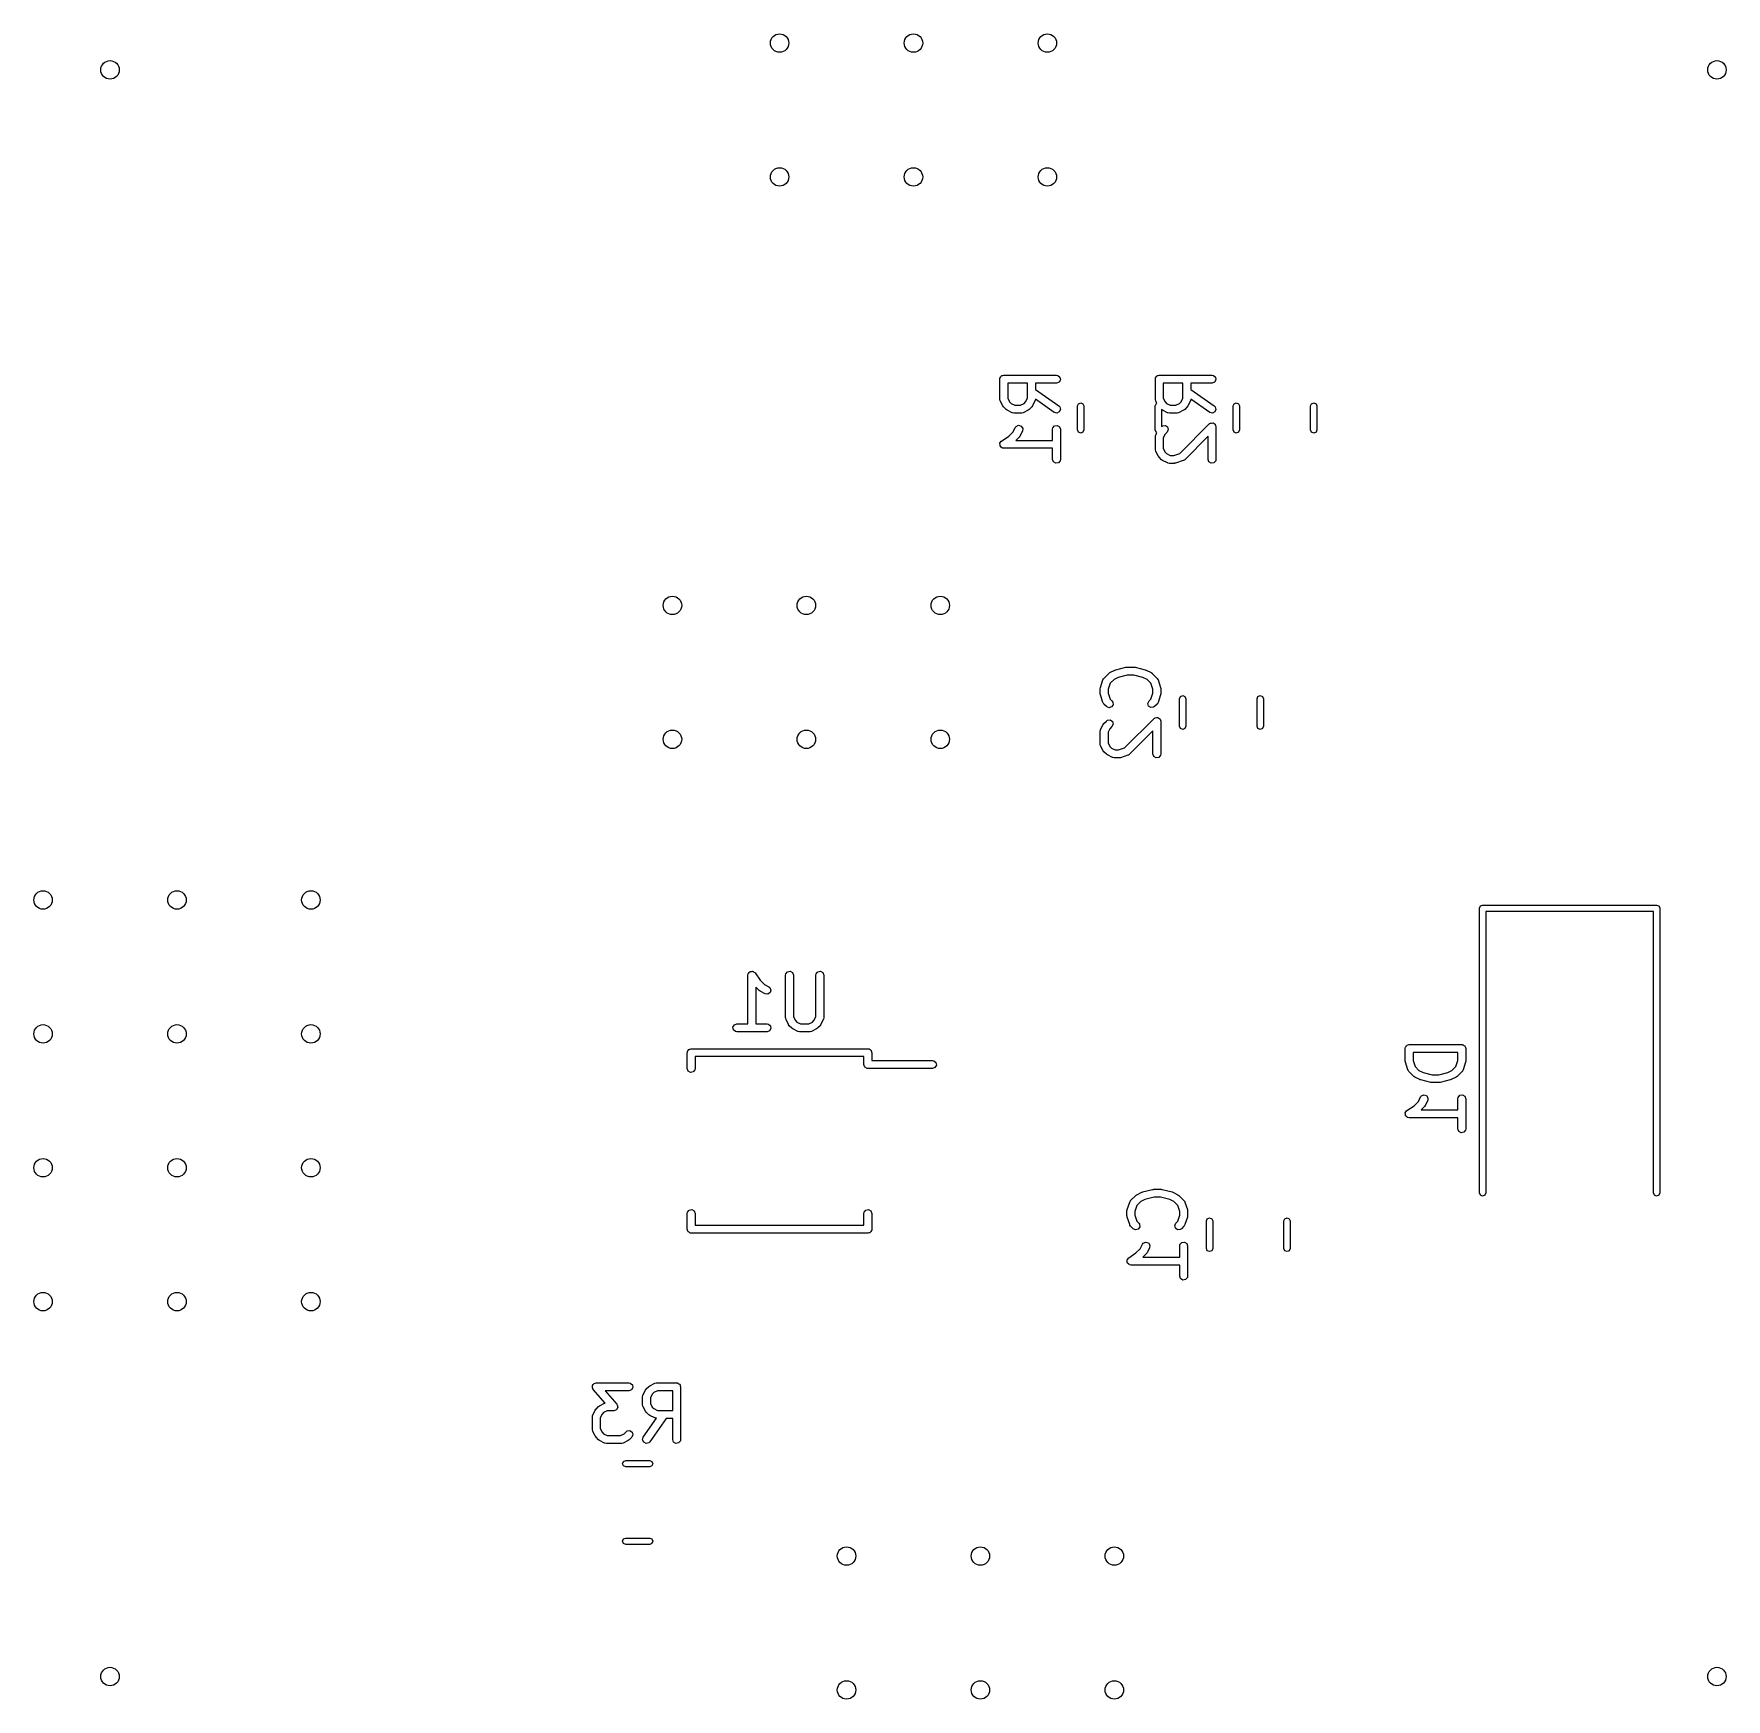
# Model space of a CAD drawing. Extents: x 0.34 to 1.61, y 0.38 to 1.63.
import ezdxf

# ---------------------------------------------------------------- set-up
doc = ezdxf.new("R2010")
doc.units = 0
doc.header["$MEASUREMENT"] = 0
doc.layers.add('BLACK', color=7, linetype='CONTINUOUS')

msp = doc.modelspace()

# ---------------------------------------------------------------- linework, layer by layer
at = {"layer": 'BLACK', "linetype": 'CONTINUOUS'}
for p, q in [((1.06448, 1.36906), (1.06455, 1.36944)), ((1.06448, 1.35406), (1.06448, 1.36906)), ((1.06453, 1.36957), (1.06459, 1.36969)), ((1.06455, 1.36944), (1.06453, 1.36957)), ((1.06459, 1.36969), (1.06466, 1.37007)), ((1.06466, 1.37007), (1.06515, 1.37066)), ((1.06515, 1.37066), (1.06554, 1.37132)), ((1.06554, 1.37132), (1.06579, 1.37141)), ((1.06579, 1.37141), (1.06596, 1.37162)), ((1.06596, 1.37162), (1.06671, 1.37175)), ((1.06671, 1.37175), (1.06743, 1.37201)), ((1.06743, 1.37201), (1.1068, 1.37201)), ((1.0851, 1.36611), (1.07039, 1.36611)), ((1.07039, 1.36611), (1.07039, 1.35476)), ((1.0851, 1.35476), (1.0851, 1.36611)), ((1.1068, 1.36611), (1.09101, 1.36611)), ((1.09101, 1.36611), (1.09101, 1.36122)), ((1.1068, 1.37201), (1.10781, 1.37183)), ((1.1087, 1.3668), (1.1068, 1.36611)), ((1.10781, 1.37183), (1.10936, 1.37054)), ((1.10971, 1.36855), (1.1087, 1.3668)), ((1.10936, 1.37054), (1.10971, 1.36855)), ((1.18062, 1.36906), (1.18069, 1.36944)), ((1.18062, 1.35406), (1.18062, 1.36906)), ((1.18067, 1.36957), (1.18073, 1.36969)), ((1.18069, 1.36944), (1.18067, 1.36957)), ((1.18073, 1.36969), (1.1808, 1.37007)), ((1.1808, 1.37007), (1.18129, 1.37066)), ((1.18129, 1.37066), (1.18168, 1.37132)), ((1.18168, 1.37132), (1.18193, 1.37141)), ((1.18193, 1.37141), (1.1821, 1.37162)), ((1.1821, 1.37162), (1.18285, 1.37175)), ((1.18285, 1.37175), (1.18358, 1.37201)), ((1.18358, 1.37201), (1.22295, 1.37201)), ((1.20125, 1.36611), (1.18653, 1.36611)), ((1.18653, 1.36611), (1.18653, 1.35476)), ((1.20125, 1.35476), (1.20125, 1.36611)), ((1.22295, 1.36611), (1.20715, 1.36611)), ((1.20715, 1.36611), (1.20715, 1.36122)), ((1.22295, 1.37201), (1.22396, 1.37183)), ((1.22484, 1.3668), (1.22295, 1.36611)), ((1.22396, 1.37183), (1.2255, 1.37054)), ((1.22585, 1.36855), (1.22484, 1.3668)), ((1.2255, 1.37054), (1.22585, 1.36855)), ((1.06454, 1.35389), (1.06448, 1.35406)), ((1.0645, 1.35372), (1.06454, 1.35389)), ((1.06479, 1.35274), (1.0645, 1.35372)), ((1.06667, 1.34899), (1.06479, 1.35274)), ((1.07039, 1.35476), (1.07174, 1.35206)), ((1.08375, 1.35206), (1.0851, 1.35476)), ((1.0907, 1.35274), (1.08882, 1.34899)), ((1.09072, 1.35292), (1.0907, 1.35274)), ((1.09083, 1.35305), (1.09072, 1.35292)), ((1.091, 1.35402), (1.09083, 1.35305)), ((1.10511, 1.34414), (1.091, 1.35402)), ((1.09101, 1.36122), (1.1085, 1.34898)), ((1.18068, 1.35389), (1.18062, 1.35406)), ((1.18064, 1.35372), (1.18068, 1.35389)), ((1.18093, 1.35274), (1.18064, 1.35372)), ((1.18185, 1.35091), (1.18093, 1.35274)), ((1.18653, 1.35476), (1.18788, 1.35206)), ((1.1999, 1.35206), (1.20125, 1.35476)), ((1.20684, 1.35274), (1.20496, 1.34899)), ((1.20686, 1.35292), (1.20684, 1.35274)), ((1.20697, 1.35305), (1.20686, 1.35292)), ((1.20714, 1.35402), (1.20697, 1.35305)), ((1.22125, 1.34414), (1.20714, 1.35402)), ((1.20715, 1.36122), (1.22464, 1.34898)), ((1.06671, 1.34895), (1.06667, 1.34899)), ((1.06722, 1.34822), (1.06671, 1.34895)), ((1.0691, 1.34635), (1.06722, 1.34822)), ((1.06915, 1.34632), (1.0691, 1.34635)), ((1.06986, 1.3458), (1.06915, 1.34632)), ((1.07361, 1.34392), (1.06986, 1.3458)), ((1.07174, 1.35206), (1.07293, 1.35086)), ((1.07293, 1.35086), (1.07563, 1.34951)), ((1.07379, 1.3439), (1.07361, 1.34392)), ((1.07392, 1.34379), (1.07379, 1.3439)), ((1.07493, 1.34361), (1.07392, 1.34379)), ((1.08056, 1.34361), (1.07493, 1.34361)), ((1.07563, 1.34951), (1.07986, 1.34951)), ((1.07986, 1.34951), (1.08256, 1.35086)), ((1.08072, 1.34367), (1.08056, 1.34361)), ((1.08089, 1.34363), (1.08072, 1.34367)), ((1.08188, 1.34392), (1.08089, 1.34363)), ((1.08563, 1.3458), (1.08188, 1.34392)), ((1.08256, 1.35086), (1.08375, 1.35206)), ((1.08567, 1.34584), (1.08563, 1.3458)), ((1.08639, 1.34635), (1.08567, 1.34584)), ((1.08827, 1.34822), (1.08639, 1.34635)), ((1.0883, 1.34828), (1.08827, 1.34822)), ((1.08882, 1.34899), (1.0883, 1.34828)), ((1.10706, 1.34362), (1.10511, 1.34414)), ((1.10889, 1.34447), (1.10706, 1.34362)), ((1.1085, 1.34898), (1.10922, 1.34826)), ((1.10975, 1.3463), (1.10889, 1.34447)), ((1.10922, 1.34826), (1.10975, 1.3463)), ((1.12256, 1.34894), (1.12325, 1.35061)), ((1.12256, 1.33106), (1.12256, 1.34894)), ((1.12325, 1.35061), (1.12492, 1.3513)), ((1.12492, 1.3513), (1.12659, 1.35061)), ((1.12659, 1.35061), (1.12728, 1.34894)), ((1.12728, 1.34894), (1.12728, 1.33106)), ((1.18043, 1.34894), (1.18112, 1.35061)), ((1.18043, 1.33106), (1.18043, 1.34894)), ((1.18112, 1.35061), (1.18185, 1.35091)), ((1.18524, 1.34635), (1.18516, 1.34643)), ((1.18516, 1.34643), (1.18516, 1.33357)), ((1.1853, 1.34632), (1.18524, 1.34635)), ((1.186, 1.3458), (1.1853, 1.34632)), ((1.18975, 1.34392), (1.186, 1.3458)), ((1.18788, 1.35206), (1.18907, 1.35086)), ((1.18907, 1.35086), (1.19177, 1.34951)), ((1.18993, 1.3439), (1.18975, 1.34392)), ((1.19006, 1.34379), (1.18993, 1.3439)), ((1.19107, 1.34361), (1.19006, 1.34379)), ((1.1967, 1.34361), (1.19107, 1.34361)), ((1.19177, 1.34951), (1.196, 1.34951)), ((1.196, 1.34951), (1.1987, 1.35086)), ((1.19686, 1.34367), (1.1967, 1.34361)), ((1.19704, 1.34363), (1.19686, 1.34367)), ((1.19802, 1.34392), (1.19704, 1.34363)), ((1.20177, 1.3458), (1.19802, 1.34392)), ((1.1987, 1.35086), (1.1999, 1.35206)), ((1.20181, 1.34584), (1.20177, 1.3458)), ((1.20254, 1.34635), (1.20181, 1.34584)), ((1.20441, 1.34822), (1.20254, 1.34635)), ((1.20444, 1.34828), (1.20441, 1.34822)), ((1.20496, 1.34899), (1.20444, 1.34828)), ((1.2232, 1.34362), (1.22125, 1.34414)), ((1.22503, 1.34447), (1.2232, 1.34362)), ((1.22464, 1.34898), (1.22536, 1.34826)), ((1.22589, 1.3463), (1.22503, 1.34447)), ((1.22536, 1.34826), (1.22589, 1.3463)), ((1.2387, 1.34894), (1.23939, 1.35061)), ((1.2387, 1.33106), (1.2387, 1.34894)), ((1.23939, 1.35061), (1.24106, 1.3513)), ((1.24106, 1.3513), (1.24273, 1.35061)), ((1.24273, 1.35061), (1.24343, 1.34894)), ((1.24343, 1.34894), (1.24343, 1.33106)), ((1.29657, 1.34894), (1.29727, 1.35061)), ((1.29657, 1.33106), (1.29657, 1.34894)), ((1.29727, 1.35061), (1.29894, 1.3513)), ((1.29894, 1.3513), (1.30061, 1.35061)), ((1.30061, 1.35061), (1.3013, 1.34894)), ((1.3013, 1.34894), (1.3013, 1.33106)), ((1.07118, 1.32636), (1.07438, 1.32956)), ((1.07438, 1.32956), (1.07604, 1.33288)), ((1.07604, 1.33288), (1.07665, 1.33371)), ((1.07665, 1.33371), (1.07851, 1.33451)), ((1.07851, 1.33451), (1.08044, 1.33394)), ((1.08132, 1.33024), (1.07945, 1.32649)), ((1.08044, 1.33394), (1.08155, 1.33225)), ((1.08155, 1.33225), (1.08132, 1.33024)), ((1.10385, 1.33156), (1.10403, 1.33257)), ((1.10385, 1.32327), (1.10385, 1.33156)), ((1.10403, 1.33257), (1.10533, 1.33412)), ((1.10533, 1.33412), (1.10732, 1.33447)), ((1.10732, 1.33447), (1.10907, 1.33346)), ((1.10907, 1.33346), (1.10976, 1.33156)), ((1.10976, 1.33156), (1.10976, 1.30907)), ((1.12325, 1.32939), (1.12256, 1.33106)), ((1.12492, 1.3287), (1.12325, 1.32939)), ((1.12659, 1.32939), (1.12492, 1.3287)), ((1.12728, 1.33106), (1.12659, 1.32939)), ((1.18112, 1.32939), (1.18043, 1.33106)), ((1.1808, 1.32695), (1.18091, 1.32708)), ((1.18091, 1.32708), (1.18093, 1.32726)), ((1.18093, 1.32726), (1.18185, 1.32909)), ((1.18185, 1.32909), (1.18112, 1.32939)), ((1.18516, 1.33357), (1.18524, 1.33365)), ((1.18524, 1.33365), (1.18608, 1.33424)), ((1.18608, 1.33424), (1.18809, 1.33442)), ((1.18788, 1.32794), (1.18653, 1.32524)), ((1.18941, 1.32948), (1.18788, 1.32794)), ((1.18809, 1.33442), (1.18974, 1.33326)), ((1.19027, 1.33131), (1.18941, 1.32948)), ((1.18974, 1.33326), (1.19027, 1.33131)), ((1.19885, 1.31352), (1.22086, 1.33553)), ((1.22086, 1.33553), (1.22139, 1.3359)), ((1.22139, 1.3359), (1.22147, 1.336)), ((1.22147, 1.336), (1.22155, 1.33601)), ((1.22155, 1.33601), (1.2217, 1.33611)), ((1.2217, 1.33611), (1.22258, 1.33619)), ((1.22258, 1.33619), (1.22346, 1.33635)), ((1.22346, 1.33635), (1.22358, 1.33628)), ((1.22358, 1.33628), (1.22371, 1.33629)), ((1.22371, 1.33629), (1.22444, 1.33578)), ((1.22444, 1.33578), (1.22521, 1.33534)), ((1.22521, 1.33534), (1.22525, 1.33521)), ((1.22525, 1.33521), (1.22536, 1.33513)), ((1.22536, 1.33513), (1.22559, 1.33427)), ((1.22559, 1.33427), (1.2259, 1.33344)), ((1.2259, 1.33344), (1.2259, 1.30907)), ((1.23939, 1.32939), (1.2387, 1.33106)), ((1.24106, 1.3287), (1.23939, 1.32939)), ((1.24273, 1.32939), (1.24106, 1.3287)), ((1.24343, 1.33106), (1.24273, 1.32939)), ((1.29727, 1.32939), (1.29657, 1.33106)), ((1.29894, 1.3287), (1.29727, 1.32939)), ((1.30061, 1.32939), (1.29894, 1.3287)), ((1.3013, 1.33106), (1.30061, 1.32939)), ((1.06453, 1.32083), (1.06461, 1.32097)), ((1.06467, 1.31998), (1.06453, 1.32083)), ((1.0646, 1.32114), (1.06511, 1.32183)), ((1.06461, 1.32097), (1.0646, 1.32114)), ((1.06473, 1.31913), (1.06467, 1.31998)), ((1.06485, 1.31901), (1.06473, 1.31913)), ((1.06488, 1.31884), (1.06485, 1.31901)), ((1.06553, 1.31829), (1.06488, 1.31884)), ((1.06511, 1.32183), (1.06554, 1.32258)), ((1.06613, 1.31767), (1.06553, 1.31829)), ((1.06554, 1.32258), (1.0657, 1.32263)), ((1.0657, 1.32263), (1.0658, 1.32277)), ((1.0658, 1.32277), (1.07118, 1.32636)), ((1.06629, 1.31765), (1.06613, 1.31767)), ((1.06642, 1.31754), (1.06629, 1.31765)), ((1.06743, 1.31736), (1.06642, 1.31754)), ((1.10385, 1.31736), (1.06743, 1.31736)), ((1.0789, 1.32573), (1.07644, 1.32327)), ((1.07644, 1.32327), (1.10385, 1.32327)), ((1.07892, 1.32578), (1.0789, 1.32573)), ((1.07945, 1.32649), (1.07892, 1.32578)), ((1.10385, 1.30907), (1.10385, 1.31736)), ((1.18062, 1.32594), (1.1808, 1.32695)), ((1.18062, 1.31657), (1.18062, 1.32594)), ((1.18068, 1.3164), (1.18062, 1.31657)), ((1.18064, 1.31623), (1.18068, 1.3164)), ((1.18093, 1.31524), (1.18064, 1.31623)), ((1.18281, 1.3115), (1.18093, 1.31524)), ((1.18653, 1.32524), (1.18653, 1.31726)), ((1.18653, 1.31726), (1.18788, 1.31456)), ((1.18788, 1.31456), (1.18907, 1.31337)), ((1.21999, 1.32631), (1.20254, 1.30885)), ((1.21999, 1.30907), (1.21999, 1.32631)), ((1.10454, 1.30717), (1.10385, 1.30907)), ((1.10629, 1.30616), (1.10454, 1.30717)), ((1.10828, 1.30651), (1.10629, 1.30616)), ((1.10958, 1.30806), (1.10828, 1.30651)), ((1.10976, 1.30907), (1.10958, 1.30806)), ((1.18286, 1.31145), (1.18281, 1.3115)), ((1.18336, 1.31073), (1.18286, 1.31145)), ((1.18524, 1.30885), (1.18336, 1.31073)), ((1.1853, 1.30883), (1.18524, 1.30885)), ((1.186, 1.3083), (1.1853, 1.30883)), ((1.18975, 1.30643), (1.186, 1.3083)), ((1.18907, 1.31337), (1.19177, 1.31202)), ((1.18993, 1.30641), (1.18975, 1.30643)), ((1.19006, 1.30629), (1.18993, 1.30641)), ((1.19107, 1.30611), (1.19006, 1.30629)), ((1.19482, 1.30611), (1.19107, 1.30611)), ((1.19177, 1.31202), (1.19434, 1.31202)), ((1.19434, 1.31202), (1.19885, 1.31352)), ((1.19488, 1.30614), (1.19482, 1.30611)), ((1.19576, 1.30627), (1.19488, 1.30614)), ((1.20138, 1.30814), (1.19576, 1.30627)), ((1.20152, 1.30825), (1.20138, 1.30814)), ((1.2017, 1.30827), (1.20152, 1.30825)), ((1.20254, 1.30885), (1.2017, 1.30827)), ((1.22068, 1.30717), (1.21999, 1.30907)), ((1.22243, 1.30616), (1.22068, 1.30717)), ((1.22442, 1.30651), (1.22243, 1.30616)), ((1.22572, 1.30806), (1.22442, 1.30651)), ((1.2259, 1.30907), (1.22572, 1.30806)), ((1.1467, 1.14983), (1.15045, 1.1517)), ((1.15045, 1.1517), (1.15094, 1.15185)), ((1.15094, 1.15185), (1.15105, 1.15192)), ((1.15105, 1.15192), (1.15855, 1.1538)), ((1.15855, 1.1538), (1.15914, 1.15384)), ((1.15914, 1.15384), (1.15927, 1.15389)), ((1.15927, 1.15389), (1.16489, 1.15389)), ((1.16489, 1.15389), (1.16547, 1.15378)), ((1.16547, 1.15378), (1.16561, 1.1538)), ((1.16561, 1.1538), (1.17311, 1.15192)), ((1.17311, 1.15192), (1.17357, 1.15172)), ((1.17357, 1.15172), (1.17371, 1.1517)), ((1.17371, 1.1517), (1.17746, 1.14983)), ((1.13944, 1.13781), (1.13959, 1.13868)), ((1.13944, 1.13406), (1.13944, 1.13781)), ((1.13959, 1.13874), (1.14147, 1.14437)), ((1.13959, 1.13868), (1.13959, 1.13874)), ((1.14147, 1.14437), (1.14196, 1.14527)), ((1.14196, 1.14527), (1.14211, 1.14536)), ((1.14211, 1.14536), (1.14218, 1.14552)), ((1.14218, 1.14552), (1.14593, 1.14927)), ((1.14685, 1.14184), (1.14535, 1.13733)), ((1.14593, 1.14927), (1.14665, 1.14978)), ((1.14665, 1.14978), (1.1467, 1.14983)), ((1.14977, 1.14476), (1.14685, 1.14184)), ((1.1528, 1.14627), (1.14977, 1.14476)), ((1.15963, 1.14798), (1.1528, 1.14627)), ((1.16453, 1.14798), (1.15963, 1.14798)), ((1.17136, 1.14627), (1.16453, 1.14798)), ((1.17439, 1.14476), (1.17136, 1.14627)), ((1.17731, 1.14184), (1.17439, 1.14476)), ((1.17881, 1.13733), (1.17731, 1.14184)), ((1.17746, 1.14983), (1.17817, 1.1493)), ((1.17817, 1.1493), (1.17823, 1.14927)), ((1.17823, 1.14927), (1.18198, 1.14552)), ((1.18198, 1.14552), (1.18257, 1.14468)), ((1.18257, 1.14468), (1.18258, 1.14451)), ((1.18258, 1.14451), (1.18269, 1.14437)), ((1.18269, 1.14437), (1.18457, 1.13874)), ((1.18457, 1.13874), (1.1847, 1.13787)), ((1.1847, 1.13787), (1.18472, 1.13781)), ((1.18472, 1.13781), (1.18472, 1.13406)), ((1.13946, 1.134), (1.13944, 1.13406)), ((1.13959, 1.13313), (1.13946, 1.134)), ((1.14147, 1.1275), (1.13959, 1.13313)), ((1.14158, 1.12736), (1.14147, 1.1275)), ((1.14159, 1.12719), (1.14158, 1.12736)), ((1.14218, 1.12635), (1.14159, 1.12719)), ((1.14406, 1.12447), (1.14218, 1.12635)), ((1.14535, 1.13733), (1.14535, 1.13454)), ((1.14535, 1.13454), (1.14685, 1.13003)), ((1.14685, 1.13003), (1.14823, 1.12865)), ((1.149, 1.1258), (1.14784, 1.12414)), ((1.14823, 1.12865), (1.14882, 1.12781)), ((1.14882, 1.12781), (1.149, 1.1258)), ((1.17507, 1.12682), (1.17593, 1.12865)), ((1.1756, 1.12487), (1.17507, 1.12682)), ((1.17725, 1.12371), (1.1756, 1.12487)), ((1.17593, 1.12865), (1.17731, 1.13003)), ((1.17731, 1.13003), (1.17881, 1.13454)), ((1.17881, 1.13454), (1.17881, 1.13733)), ((1.18198, 1.12635), (1.1801, 1.12447)), ((1.18205, 1.12651), (1.18198, 1.12635)), ((1.1822, 1.1266), (1.18205, 1.12651)), ((1.18269, 1.1275), (1.1822, 1.1266)), ((1.18457, 1.13313), (1.18269, 1.1275)), ((1.18472, 1.13406), (1.18456, 1.13319)), ((1.18456, 1.13319), (1.18457, 1.13313)), ((1.1987, 1.13029), (1.19939, 1.13196)), ((1.1987, 1.10971), (1.1987, 1.13029)), ((1.19939, 1.13196), (1.20106, 1.13265)), ((1.20106, 1.13265), (1.20273, 1.13196)), ((1.20273, 1.13196), (1.20343, 1.13029)), ((1.20343, 1.13029), (1.20343, 1.10971)), ((1.25657, 1.13029), (1.25727, 1.13196)), ((1.25657, 1.10971), (1.25657, 1.13029)), ((1.25727, 1.13196), (1.25894, 1.13265)), ((1.25894, 1.13265), (1.26061, 1.13196)), ((1.26061, 1.13196), (1.2613, 1.13029)), ((1.2613, 1.13029), (1.2613, 1.10971)), ((1.14218, 1.11178), (1.14406, 1.11365)), ((1.14589, 1.12362), (1.14406, 1.12447)), ((1.14406, 1.11365), (1.1449, 1.11424)), ((1.1449, 1.11424), (1.14691, 1.11442)), ((1.14784, 1.12414), (1.14589, 1.12362)), ((1.14691, 1.11442), (1.14856, 1.11326)), ((1.14856, 1.11326), (1.14909, 1.11131)), ((1.15767, 1.09352), (1.17968, 1.11553)), ((1.17926, 1.12389), (1.17725, 1.12371)), ((1.1801, 1.12447), (1.17926, 1.12389)), ((1.17968, 1.11553), (1.1802, 1.1159)), ((1.1802, 1.1159), (1.18029, 1.116)), ((1.18029, 1.116), (1.18037, 1.11601)), ((1.18037, 1.11601), (1.18052, 1.11611)), ((1.18052, 1.11611), (1.1814, 1.11619)), ((1.1814, 1.11619), (1.18228, 1.11635)), ((1.18228, 1.11635), (1.18239, 1.11628)), ((1.18239, 1.11628), (1.18253, 1.11629)), ((1.18253, 1.11629), (1.18326, 1.11578)), ((1.18326, 1.11578), (1.18403, 1.11534)), ((1.18403, 1.11534), (1.18407, 1.11521)), ((1.18407, 1.11521), (1.18418, 1.11513)), ((1.18418, 1.11513), (1.18441, 1.11427)), ((1.18441, 1.11427), (1.18472, 1.11344)), ((1.18472, 1.11344), (1.18472, 1.08907)), ((1.13944, 1.10594), (1.13962, 1.10695)), ((1.13944, 1.09657), (1.13944, 1.10594)), ((1.13962, 1.10695), (1.13973, 1.10708)), ((1.13973, 1.10708), (1.13975, 1.10726)), ((1.13975, 1.10726), (1.14163, 1.11101)), ((1.14163, 1.11101), (1.14215, 1.11172)), ((1.14215, 1.11172), (1.14218, 1.11178)), ((1.1467, 1.10794), (1.14535, 1.10524)), ((1.14535, 1.10524), (1.14535, 1.09726)), ((1.14823, 1.10948), (1.1467, 1.10794)), ((1.14909, 1.11131), (1.14823, 1.10948)), ((1.17881, 1.10631), (1.16136, 1.08885)), ((1.17881, 1.08907), (1.17881, 1.10631)), ((1.19939, 1.10804), (1.1987, 1.10971)), ((1.20106, 1.10735), (1.19939, 1.10804)), ((1.20273, 1.10804), (1.20106, 1.10735)), ((1.20343, 1.10971), (1.20273, 1.10804)), ((1.25727, 1.10804), (1.25657, 1.10971)), ((1.25894, 1.10735), (1.25727, 1.10804)), ((1.26061, 1.10804), (1.25894, 1.10735)), ((1.2613, 1.10971), (1.26061, 1.10804)), ((1.1395, 1.0964), (1.13944, 1.09657)), ((1.13946, 1.09623), (1.1395, 1.0964)), ((1.13975, 1.09524), (1.13946, 1.09623)), ((1.14163, 1.0915), (1.13975, 1.09524)), ((1.14167, 1.09145), (1.14163, 1.0915)), ((1.14218, 1.09073), (1.14167, 1.09145)), ((1.14406, 1.08885), (1.14218, 1.09073)), ((1.14411, 1.08883), (1.14406, 1.08885)), ((1.14482, 1.0883), (1.14411, 1.08883)), ((1.14857, 1.08643), (1.14482, 1.0883)), ((1.14535, 1.09726), (1.1467, 1.09457)), ((1.1467, 1.09457), (1.14789, 1.09337)), ((1.14789, 1.09337), (1.15059, 1.09202)), ((1.15059, 1.09202), (1.15316, 1.09202)), ((1.15316, 1.09202), (1.15767, 1.09352)), ((1.1602, 1.08814), (1.15458, 1.08627)), ((1.16034, 1.08825), (1.1602, 1.08814)), ((1.16052, 1.08827), (1.16034, 1.08825)), ((1.16136, 1.08885), (1.16052, 1.08827)), ((1.1795, 1.08717), (1.17881, 1.08907)), ((1.18125, 1.08616), (1.1795, 1.08717)), ((1.18454, 1.08806), (1.18324, 1.08651)), ((1.18472, 1.08907), (1.18454, 1.08806)), ((1.14875, 1.08641), (1.14857, 1.08643)), ((1.14888, 1.08629), (1.14875, 1.08641)), ((1.14989, 1.08611), (1.14888, 1.08629)), ((1.15364, 1.08611), (1.14989, 1.08611)), ((1.1537, 1.08614), (1.15364, 1.08611)), ((1.15458, 1.08627), (1.1537, 1.08614)), ((1.18324, 1.08651), (1.18125, 1.08616)), ((1.42268, 0.973858), (1.42337, 0.975529)), ((1.42268, 0.76126), (1.42268, 0.973858)), ((1.42337, 0.975529), (1.42504, 0.97622)), ((1.42504, 0.97622), (1.55496, 0.97622)), ((1.55496, 0.97622), (1.55663, 0.975529)), ((1.55663, 0.975529), (1.55732, 0.973858)), ((1.55732, 0.973858), (1.55732, 0.76126)), ((1.5526, 0.971496), (1.4274, 0.971496)), ((1.4274, 0.971496), (1.4274, 0.76126)), ((1.5526, 0.76126), (1.5526, 0.971496)), ((0.876425, 0.923826), (0.876603, 0.924836)), ((0.876425, 0.887409), (0.876425, 0.923826)), ((0.876603, 0.924836), (0.876712, 0.924966)), ((0.876712, 0.924966), (0.876731, 0.925135)), ((0.876731, 0.925135), (0.87735, 0.925727)), ((0.87735, 0.925727), (0.877901, 0.926383)), ((0.877901, 0.926383), (0.878068, 0.926413)), ((0.878068, 0.926413), (0.878191, 0.92653)), ((0.878191, 0.92653), (0.879046, 0.926585)), ((0.879046, 0.926585), (0.87989, 0.926734)), ((0.87989, 0.926734), (0.880037, 0.926649)), ((0.880037, 0.926649), (0.880207, 0.92666)), ((0.880207, 0.92666), (0.880897, 0.926153)), ((0.880897, 0.926153), (0.881639, 0.925724)), ((0.881639, 0.925724), (0.881698, 0.925565)), ((0.881698, 0.925565), (0.881834, 0.925464)), ((0.881834, 0.925464), (0.885422, 0.920083)), ((0.904546, 0.923826), (0.904724, 0.924836)), ((0.904546, 0.891955), (0.904546, 0.923826)), ((0.904724, 0.924836), (0.906023, 0.926383)), ((0.906023, 0.926383), (0.908012, 0.926734)), ((0.908012, 0.926734), (0.909761, 0.925724)), ((0.909761, 0.925724), (0.910452, 0.923826)), ((0.910452, 0.923826), (0.910452, 0.892652)), ((0.927043, 0.923826), (0.927222, 0.924836)), ((0.927043, 0.892652), (0.927043, 0.923826)), ((0.927222, 0.924836), (0.92852, 0.926383)), ((0.92852, 0.926383), (0.930509, 0.926734)), ((0.930509, 0.926734), (0.932258, 0.925724)), ((0.932258, 0.925724), (0.932949, 0.923826)), ((0.932949, 0.923826), (0.932949, 0.891955)), ((0.884789, 0.912364), (0.88233, 0.914823)), ((0.88233, 0.914823), (0.88233, 0.887409)), ((0.884847, 0.912337), (0.884789, 0.912364)), ((0.885556, 0.911811), (0.884847, 0.912337)), ((0.885422, 0.920083), (0.888626, 0.916879)), ((0.889306, 0.909936), (0.885556, 0.911811)), ((0.888626, 0.916879), (0.891947, 0.915218)), ((0.891312, 0.909706), (0.889306, 0.909936)), ((0.892998, 0.910818), (0.891312, 0.909706)), ((0.891947, 0.915218), (0.89277, 0.914608)), ((0.89277, 0.914608), (0.893574, 0.912754)), ((0.893574, 0.912754), (0.892998, 0.910818)), ((0.865221, 0.884969), (0.866231, 0.886718)), ((0.865572, 0.88298), (0.865221, 0.884969)), ((0.866231, 0.886718), (0.868129, 0.887409)), ((0.868129, 0.887409), (0.876425, 0.887409)), ((0.88233, 0.887409), (0.890626, 0.887409)), ((0.890626, 0.887409), (0.891636, 0.887231)), ((0.891636, 0.887231), (0.893183, 0.885932)), ((0.893183, 0.885932), (0.893534, 0.883943)), ((0.904607, 0.891789), (0.904546, 0.891955)), ((0.904566, 0.891617), (0.904607, 0.891789)), ((0.904858, 0.890635), (0.904566, 0.891617)), ((0.906733, 0.886885), (0.904858, 0.890635)), ((0.90678, 0.886841), (0.906733, 0.886885)), ((0.907286, 0.886118), (0.90678, 0.886841)), ((0.909161, 0.884243), (0.907286, 0.886118)), ((0.910452, 0.892652), (0.911801, 0.889955)), ((0.911801, 0.889955), (0.912998, 0.888757)), ((0.912998, 0.888757), (0.915695, 0.887409)), ((0.915695, 0.887409), (0.9218, 0.887409)), ((0.9218, 0.887409), (0.924498, 0.888757)), ((0.924498, 0.888757), (0.925695, 0.889955)), ((0.925695, 0.889955), (0.927043, 0.892652)), ((0.930209, 0.886118), (0.928335, 0.884243)), ((0.930237, 0.886176), (0.930209, 0.886118)), ((0.930762, 0.886885), (0.930237, 0.886176)), ((0.932637, 0.890635), (0.930762, 0.886885)), ((0.932657, 0.89081), (0.932637, 0.890635)), ((0.932771, 0.890945), (0.932657, 0.89081)), ((0.932949, 0.891955), (0.932771, 0.890945)), ((0.867119, 0.881681), (0.865572, 0.88298)), ((0.868129, 0.881503), (0.867119, 0.881681)), ((0.890626, 0.881503), (0.868129, 0.881503)), ((0.892524, 0.882194), (0.890626, 0.881503)), ((0.893534, 0.883943), (0.892524, 0.882194)), ((0.909219, 0.884216), (0.909161, 0.884243)), ((0.909928, 0.88369), (0.909219, 0.884216)), ((0.913678, 0.881815), (0.909928, 0.88369)), ((0.913853, 0.881795), (0.913678, 0.881815)), ((0.913988, 0.881681), (0.913853, 0.881795)), ((0.914998, 0.881503), (0.913988, 0.881681)), ((0.922497, 0.881503), (0.914998, 0.881503)), ((0.922663, 0.881564), (0.922497, 0.881503)), ((0.922835, 0.881523), (0.922663, 0.881564)), ((0.923818, 0.881815), (0.922835, 0.881523)), ((0.927567, 0.88369), (0.923818, 0.881815)), ((0.927611, 0.883736), (0.927567, 0.88369)), ((0.928335, 0.884243), (0.927611, 0.883736)), ((1.36939, 0.871749), (1.37011, 0.872012)), ((1.37011, 0.872012), (1.40948, 0.872012)), ((1.40948, 0.872012), (1.40986, 0.871944)), ((0.831102, 0.865945), (0.83117, 0.866328)), ((0.831102, 0.854134), (0.831102, 0.865945)), ((0.831147, 0.866458), (0.831213, 0.866571)), ((0.83117, 0.866328), (0.831147, 0.866458)), ((0.831213, 0.866571), (0.83128, 0.866955)), ((0.83128, 0.866955), (0.831774, 0.867543)), ((0.831774, 0.867543), (0.832157, 0.868207)), ((0.832157, 0.868207), (0.832407, 0.868298)), ((0.832407, 0.868298), (0.832579, 0.868502)), ((0.832579, 0.868502), (0.833334, 0.868635)), ((0.833334, 0.868635), (0.834055, 0.868898)), ((0.834055, 0.868898), (0.965945, 0.868898)), ((0.962992, 0.862992), (0.837008, 0.862992)), ((0.837008, 0.862992), (0.837008, 0.854134)), ((0.962992, 0.857087), (0.962992, 0.862992)), ((0.965945, 0.868898), (0.966328, 0.86883)), ((0.966328, 0.86883), (0.966458, 0.868853)), ((0.966458, 0.868853), (0.966571, 0.868787)), ((0.966571, 0.868787), (0.966955, 0.86872)), ((0.966955, 0.86872), (0.967542, 0.868226)), ((0.967542, 0.868226), (0.968207, 0.867843)), ((0.968207, 0.867843), (0.968298, 0.867593)), ((0.968298, 0.867593), (0.968502, 0.867421)), ((0.968502, 0.867421), (0.968635, 0.866666)), ((0.968635, 0.866666), (0.968898, 0.865945)), ((0.968898, 0.865945), (0.968898, 0.860039)), ((0.968898, 0.860039), (1.01417, 0.860039)), ((1.01417, 0.860039), (1.01518, 0.859861)), ((1.01518, 0.859861), (1.01673, 0.858563)), ((1.36716, 0.869059), (1.36723, 0.869442)), ((1.36716, 0.859685), (1.36716, 0.869059)), ((1.36718, 0.859624), (1.36716, 0.859685)), ((1.36731, 0.858751), (1.36718, 0.859624)), ((1.3672, 0.869572), (1.36727, 0.869685)), ((1.36723, 0.869442), (1.3672, 0.869572)), ((1.36727, 0.869685), (1.36734, 0.870069)), ((1.36734, 0.870069), (1.36783, 0.870656)), ((1.36783, 0.870656), (1.36821, 0.871321)), ((1.36821, 0.871321), (1.36846, 0.871412)), ((1.36846, 0.871412), (1.36863, 0.871616)), ((1.36863, 0.871616), (1.36939, 0.871749)), ((1.40653, 0.866106), (1.37306, 0.866106)), ((1.37306, 0.866106), (1.37306, 0.860164)), ((1.37306, 0.860164), (1.37457, 0.855656)), ((1.40503, 0.855656), (1.40653, 0.860164)), ((1.40653, 0.860164), (1.40653, 0.866106)), ((1.40986, 0.871944), (1.40999, 0.871967)), ((1.40999, 0.871967), (1.41011, 0.871901)), ((1.41011, 0.871901), (1.41049, 0.871834)), ((1.41049, 0.871834), (1.41108, 0.87134)), ((1.41108, 0.87134), (1.41174, 0.870957)), ((1.41174, 0.870957), (1.41183, 0.870707)), ((1.41183, 0.870707), (1.41204, 0.870535)), ((1.41204, 0.870535), (1.41217, 0.86978)), ((1.41217, 0.86978), (1.41243, 0.869059)), ((1.41243, 0.859685), (1.41228, 0.858816)), ((1.41243, 0.869059), (1.41243, 0.859685)), ((0.831793, 0.852236), (0.831102, 0.854134)), ((0.833542, 0.851226), (0.831793, 0.852236)), ((0.835531, 0.851577), (0.833542, 0.851226)), ((0.83683, 0.853124), (0.835531, 0.851577)), ((0.837008, 0.854134), (0.83683, 0.853124)), ((0.963254, 0.856366), (0.962992, 0.857087)), ((0.963388, 0.85561), (0.963254, 0.856366)), ((0.963592, 0.855439), (0.963388, 0.85561)), ((0.963683, 0.855189), (0.963592, 0.855439)), ((0.964347, 0.854805), (0.963683, 0.855189)), ((0.964935, 0.854312), (0.964347, 0.854805)), ((0.965319, 0.854244), (0.964935, 0.854312)), ((0.965432, 0.854179), (0.965319, 0.854244)), ((0.965561, 0.854201), (0.965432, 0.854179)), ((0.965945, 0.854134), (0.965561, 0.854201)), ((1.01417, 0.854134), (0.965945, 0.854134)), ((1.01607, 0.854825), (1.01417, 0.854134)), ((1.01708, 0.856574), (1.01607, 0.854825)), ((1.01673, 0.858563), (1.01708, 0.856574)), ((1.36918, 0.853127), (1.36731, 0.858751)), ((1.36929, 0.852989), (1.36918, 0.853127)), ((1.36931, 0.852813), (1.36929, 0.852989)), ((1.3699, 0.851973), (1.36931, 0.852813)), ((1.37365, 0.848223), (1.3699, 0.851973)), ((1.37371, 0.848196), (1.37365, 0.848223)), ((1.37441, 0.84767), (1.37371, 0.848196)), ((1.37816, 0.845795), (1.37441, 0.84767)), ((1.37457, 0.855656), (1.37748, 0.852738)), ((1.37748, 0.852738), (1.38052, 0.851222)), ((1.38052, 0.851222), (1.38735, 0.849514)), ((1.38735, 0.849514), (1.39224, 0.849514)), ((1.39224, 0.849514), (1.39908, 0.851222)), ((1.39908, 0.851222), (1.40211, 0.852738)), ((1.40518, 0.84767), (1.40143, 0.845795)), ((1.40211, 0.852738), (1.40503, 0.855656)), ((1.40522, 0.847717), (1.40518, 0.84767)), ((1.40594, 0.848223), (1.40522, 0.847717)), ((1.40969, 0.851973), (1.40594, 0.848223)), ((1.40977, 0.852133), (1.40969, 0.851973)), ((1.40992, 0.852225), (1.40977, 0.852133)), ((1.41041, 0.853127), (1.40992, 0.852225)), ((1.41228, 0.858751), (1.41041, 0.853127)), ((1.41228, 0.858816), (1.41228, 0.858751)), ((1.3783, 0.845779), (1.37816, 0.845795)), ((1.37877, 0.845572), (1.3783, 0.845779)), ((1.38627, 0.843697), (1.37877, 0.845572)), ((1.37933, 0.833708), (1.38118, 0.834511)), ((1.38118, 0.834511), (1.38312, 0.833935)), ((1.3864, 0.843711), (1.38627, 0.843697)), ((1.38698, 0.843609), (1.3864, 0.843711)), ((1.39261, 0.843609), (1.38698, 0.843609)), ((1.39274, 0.843656), (1.39261, 0.843609)), ((1.39332, 0.843697), (1.39274, 0.843656)), ((1.40082, 0.845572), (1.39332, 0.843697)), ((1.40094, 0.84565), (1.40082, 0.845572)), ((1.40143, 0.845795), (1.40094, 0.84565)), ((1.40671, 0.832573), (1.408, 0.834121)), ((1.408, 0.834121), (1.40999, 0.834471)), ((1.40999, 0.834471), (1.41174, 0.833462)), ((1.36728, 0.821144), (1.36778, 0.821835)), ((1.36778, 0.821835), (1.36821, 0.822577)), ((1.36821, 0.822577), (1.36837, 0.822635)), ((1.36837, 0.822635), (1.36847, 0.822772)), ((1.36847, 0.822772), (1.37385, 0.826359)), ((1.37385, 0.826359), (1.37706, 0.829563)), ((1.37706, 0.829563), (1.37872, 0.832884)), ((1.37872, 0.832884), (1.37933, 0.833708)), ((1.38157, 0.825726), (1.37911, 0.823268)), ((1.37911, 0.823268), (1.40653, 0.823268)), ((1.3816, 0.825784), (1.38157, 0.825726)), ((1.38213, 0.826494), (1.3816, 0.825784)), ((1.384, 0.830243), (1.38213, 0.826494)), ((1.38312, 0.833935), (1.38423, 0.83225)), ((1.38423, 0.83225), (1.384, 0.830243)), ((1.40653, 0.831564), (1.40671, 0.832573)), ((1.40653, 0.823268), (1.40653, 0.831564)), ((1.41174, 0.833462), (1.41243, 0.831564)), ((1.41243, 0.831564), (1.41243, 0.809066)), ((1.3672, 0.820828), (1.36729, 0.820975)), ((1.36735, 0.819984), (1.3672, 0.820828)), ((1.36729, 0.820975), (1.36728, 0.821144)), ((1.36741, 0.819129), (1.36735, 0.819984)), ((1.36752, 0.819006), (1.36741, 0.819129)), ((1.36755, 0.818839), (1.36752, 0.819006)), ((1.36821, 0.818288), (1.36755, 0.818839)), ((1.3688, 0.817668), (1.36821, 0.818288)), ((1.36897, 0.817649), (1.3688, 0.817668)), ((1.3691, 0.81754), (1.36897, 0.817649)), ((1.37011, 0.817362), (1.3691, 0.81754)), ((1.40653, 0.817362), (1.37011, 0.817362)), ((1.40653, 0.809066), (1.40653, 0.817362)), ((1.40722, 0.807168), (1.40653, 0.809066)), ((1.41243, 0.809066), (1.41226, 0.808056)), ((1.40897, 0.806158), (1.40722, 0.807168)), ((1.41096, 0.806509), (1.40897, 0.806158)), ((1.41226, 0.808056), (1.41096, 0.806509)), ((1.16218, 0.755522), (1.16593, 0.759272)), ((1.16593, 0.759272), (1.16665, 0.759778)), ((1.16665, 0.759778), (1.1667, 0.759825)), ((1.1667, 0.759825), (1.17045, 0.7617)), ((1.17045, 0.7617), (1.17094, 0.761845)), ((1.17094, 0.761845), (1.17105, 0.761923)), ((1.17105, 0.761923), (1.17855, 0.763798)), ((1.17855, 0.763798), (1.17914, 0.76384)), ((1.17914, 0.76384), (1.17927, 0.763886)), ((1.17927, 0.763886), (1.18489, 0.763886)), ((1.18489, 0.763886), (1.18547, 0.763784)), ((1.18547, 0.763784), (1.18561, 0.763798)), ((1.18561, 0.763798), (1.19311, 0.761923)), ((1.19311, 0.761923), (1.19357, 0.761716)), ((1.19357, 0.761716), (1.19371, 0.7617)), ((1.19371, 0.7617), (1.19746, 0.759825)), ((1.19746, 0.759825), (1.19817, 0.759299)), ((1.19817, 0.759299), (1.19823, 0.759272)), ((1.19823, 0.759272), (1.20198, 0.755522)), ((1.42337, 0.75959), (1.42268, 0.76126)), ((1.42504, 0.758898), (1.42337, 0.75959)), ((1.42671, 0.75959), (1.42504, 0.758898)), ((1.4274, 0.76126), (1.42671, 0.75959)), ((1.55329, 0.75959), (1.5526, 0.76126)), ((1.55496, 0.758898), (1.55329, 0.75959)), ((1.55663, 0.75959), (1.55496, 0.758898)), ((1.55732, 0.76126), (1.55663, 0.75959)), ((0.831102, 0.745866), (0.83128, 0.746876)), ((0.831102, 0.734055), (0.831102, 0.745866)), ((0.83128, 0.746876), (0.832579, 0.748423)), ((0.832579, 0.748423), (0.834568, 0.748774)), ((0.834568, 0.748774), (0.836317, 0.747764)), ((0.836317, 0.747764), (0.837008, 0.745866)), ((0.837008, 0.745866), (0.837008, 0.737008)), ((0.962992, 0.745866), (0.96317, 0.746876)), ((0.962992, 0.737008), (0.962992, 0.745866)), ((0.96317, 0.746876), (0.964469, 0.748423)), ((0.964469, 0.748423), (0.966458, 0.748774)), ((0.966458, 0.748774), (0.968207, 0.747764)), ((0.968207, 0.747764), (0.968898, 0.745866)), ((0.968898, 0.745866), (0.968898, 0.734055)), ((1.15944, 0.74781), (1.15959, 0.74868)), ((1.15944, 0.744061), (1.15944, 0.74781)), ((1.15959, 0.748744), (1.16147, 0.754368)), ((1.15959, 0.74868), (1.15959, 0.748744)), ((1.16147, 0.754368), (1.16196, 0.75527)), ((1.16196, 0.75527), (1.16211, 0.755363)), ((1.16211, 0.755363), (1.16218, 0.755522)), ((1.16685, 0.75184), (1.16535, 0.747331)), ((1.16535, 0.747331), (1.16535, 0.74454)), ((1.16977, 0.754757), (1.16685, 0.75184)), ((1.1728, 0.756273), (1.16977, 0.754757)), ((1.17963, 0.757981), (1.1728, 0.756273)), ((1.18453, 0.757981), (1.17963, 0.757981)), ((1.19136, 0.756273), (1.18453, 0.757981)), ((1.19439, 0.754757), (1.19136, 0.756273)), ((1.19731, 0.75184), (1.19439, 0.754757)), ((1.19881, 0.747331), (1.19731, 0.75184)), ((1.19881, 0.74454), (1.19881, 0.747331)), ((1.20198, 0.755522), (1.20257, 0.754682)), ((1.20257, 0.754682), (1.20258, 0.754507)), ((1.20258, 0.754507), (1.20269, 0.754368)), ((1.20269, 0.754368), (1.20457, 0.748744)), ((1.20457, 0.748744), (1.2047, 0.747871)), ((1.2047, 0.747871), (1.20472, 0.74781)), ((1.20472, 0.74781), (1.20472, 0.744061)), ((0.831365, 0.733334), (0.831102, 0.734055)), ((0.831498, 0.732579), (0.831365, 0.733334)), ((0.837008, 0.737008), (0.962992, 0.737008)), ((0.96872, 0.733045), (0.968226, 0.732458)), ((0.968787, 0.733429), (0.96872, 0.733045)), ((0.968853, 0.733542), (0.968787, 0.733429)), ((0.968898, 0.734055), (0.96883, 0.733672)), ((0.96883, 0.733672), (0.968853, 0.733542)), ((1.15946, 0.744), (1.15944, 0.744061)), ((1.15959, 0.743127), (1.15946, 0.744)), ((1.16147, 0.737503), (1.15959, 0.743127)), ((1.16158, 0.737364), (1.16147, 0.737503)), ((1.16159, 0.737189), (1.16158, 0.737364)), ((1.16218, 0.736349), (1.16159, 0.737189)), ((1.16406, 0.734474), (1.16218, 0.736349)), ((1.16589, 0.73362), (1.16406, 0.734474)), ((1.16535, 0.74454), (1.16685, 0.740031)), ((1.16784, 0.734143), (1.16589, 0.73362)), ((1.16685, 0.740031), (1.16823, 0.73865)), ((1.169, 0.735797), (1.16784, 0.734143)), ((1.16823, 0.73865), (1.16882, 0.73781)), ((1.16882, 0.73781), (1.169, 0.735797)), ((1.19507, 0.736819), (1.19593, 0.73865)), ((1.1956, 0.734868), (1.19507, 0.736819)), ((1.19725, 0.73371), (1.1956, 0.734868)), ((1.19593, 0.73865), (1.19731, 0.740032)), ((1.19926, 0.733886), (1.19725, 0.73371)), ((1.19731, 0.740032), (1.19881, 0.74454)), ((1.2001, 0.734474), (1.19926, 0.733886)), ((1.20198, 0.736349), (1.2001, 0.734474)), ((1.20205, 0.736509), (1.20198, 0.736349)), ((1.2022, 0.736601), (1.20205, 0.736509)), ((1.20269, 0.737503), (1.2022, 0.736601)), ((1.20457, 0.743127), (1.20269, 0.737503)), ((1.20472, 0.744061), (1.20456, 0.743191)), ((1.20456, 0.743191), (1.20457, 0.743127)), ((1.2187, 0.740286), (1.21939, 0.741956)), ((1.2187, 0.719714), (1.2187, 0.740286)), ((1.21939, 0.741956), (1.22106, 0.742648)), ((1.22106, 0.742648), (1.22273, 0.741956)), ((1.22273, 0.741956), (1.22343, 0.740286)), ((1.22343, 0.740286), (1.22343, 0.719714)), ((1.27657, 0.740286), (1.27727, 0.741956)), ((1.27657, 0.719714), (1.27657, 0.740286)), ((1.27727, 0.741956), (1.27894, 0.742648)), ((1.27894, 0.742648), (1.28061, 0.741956)), ((1.28061, 0.741956), (1.2813, 0.740286)), ((1.2813, 0.740286), (1.2813, 0.719714)), ((0.831702, 0.732407), (0.831498, 0.732579)), ((0.831793, 0.732157), (0.831702, 0.732407)), ((0.832457, 0.731774), (0.831793, 0.732157)), ((0.833045, 0.73128), (0.832457, 0.731774)), ((0.833429, 0.731213), (0.833045, 0.73128)), ((0.833542, 0.731147), (0.833429, 0.731213)), ((0.833672, 0.73117), (0.833542, 0.731147)), ((0.834055, 0.731102), (0.833672, 0.73117)), ((0.965945, 0.731102), (0.834055, 0.731102)), ((0.966666, 0.731365), (0.965945, 0.731102)), ((0.967421, 0.731498), (0.966666, 0.731365)), ((0.967593, 0.731702), (0.967421, 0.731498)), ((0.967843, 0.731793), (0.967593, 0.731702)), ((0.968226, 0.732458), (0.967843, 0.731793)), ((1.16934, 0.719563), (1.171, 0.722884)), ((1.171, 0.722884), (1.17161, 0.723708)), ((1.17161, 0.723708), (1.17347, 0.724511)), ((1.17347, 0.724511), (1.1754, 0.723935)), ((1.1754, 0.723935), (1.17651, 0.72225)), ((1.17651, 0.72225), (1.17628, 0.720243)), ((1.19881, 0.721564), (1.19899, 0.722573)), ((1.19881, 0.713268), (1.19881, 0.721564)), ((1.19899, 0.722573), (1.20029, 0.724121)), ((1.20029, 0.724121), (1.20228, 0.724471)), ((1.20228, 0.724471), (1.20403, 0.723462)), ((1.20403, 0.723462), (1.20472, 0.721564)), ((1.20472, 0.721564), (1.20472, 0.699066)), ((1.15949, 0.710828), (1.15957, 0.710975)), ((1.15964, 0.709984), (1.15949, 0.710828)), ((1.15956, 0.711144), (1.16007, 0.711835)), ((1.15957, 0.710975), (1.15956, 0.711144)), ((1.15969, 0.709129), (1.15964, 0.709984)), ((1.15981, 0.709006), (1.15969, 0.709129)), ((1.15984, 0.708839), (1.15981, 0.709006)), ((1.16049, 0.708288), (1.15984, 0.708839)), ((1.16007, 0.711835), (1.1605, 0.712577)), ((1.16109, 0.707668), (1.16049, 0.708288)), ((1.1605, 0.712577), (1.16066, 0.712635)), ((1.16066, 0.712635), (1.16076, 0.712772)), ((1.16076, 0.712772), (1.16614, 0.716359)), ((1.16614, 0.716359), (1.16934, 0.719563)), ((1.17386, 0.715726), (1.1714, 0.713268)), ((1.1714, 0.713268), (1.19881, 0.713268)), ((1.17388, 0.715784), (1.17386, 0.715726)), ((1.17441, 0.716494), (1.17388, 0.715784)), ((1.17628, 0.720243), (1.17441, 0.716494)), ((1.21939, 0.718044), (1.2187, 0.719714)), ((1.22106, 0.717352), (1.21939, 0.718044)), ((1.22273, 0.718044), (1.22106, 0.717352)), ((1.22343, 0.719714), (1.22273, 0.718044)), ((1.27727, 0.718044), (1.27657, 0.719714)), ((1.27894, 0.717352), (1.27727, 0.718044)), ((1.28061, 0.718044), (1.27894, 0.717352)), ((1.2813, 0.719714), (1.28061, 0.718044)), ((1.16125, 0.707649), (1.16109, 0.707668)), ((1.16138, 0.70754), (1.16125, 0.707649)), ((1.16239, 0.707362), (1.16138, 0.70754)), ((1.19881, 0.707362), (1.16239, 0.707362)), ((1.19881, 0.699066), (1.19881, 0.707362)), ((1.1995, 0.697168), (1.19881, 0.699066)), ((1.20125, 0.696158), (1.1995, 0.697168)), ((1.20324, 0.696509), (1.20125, 0.696158)), ((1.20454, 0.698056), (1.20324, 0.696509)), ((1.20472, 0.699066), (1.20454, 0.698056)), ((0.762393, 0.619105), (0.763141, 0.619377)), ((0.763141, 0.619377), (0.787513, 0.619377)), ((0.787513, 0.619377), (0.788523, 0.619199)), ((0.806815, 0.619065), (0.807798, 0.619358)), ((0.807798, 0.619358), (0.80797, 0.619317)), ((0.80797, 0.619317), (0.808136, 0.619377)), ((0.808136, 0.619377), (0.823134, 0.619377)), ((0.823134, 0.619377), (0.823517, 0.61931)), ((0.823517, 0.61931), (0.823646, 0.619332)), ((0.823646, 0.619332), (0.82376, 0.619267)), ((0.82376, 0.619267), (0.824144, 0.619199)), ((0.760233, 0.616937), (0.760351, 0.617141)), ((0.760371, 0.616153), (0.760233, 0.616937)), ((0.760346, 0.617377), (0.760845, 0.617997)), ((0.760351, 0.617141), (0.760346, 0.617377)), ((0.760388, 0.615357), (0.760371, 0.616153)), ((0.760563, 0.615069), (0.760388, 0.615357)), ((0.760584, 0.614948), (0.760563, 0.615069)), ((0.760689, 0.61486), (0.760584, 0.614948)), ((0.760919, 0.61448), (0.760689, 0.61486)), ((0.760845, 0.617997), (0.761243, 0.618686)), ((0.769883, 0.604235), (0.760919, 0.61448)), ((0.761243, 0.618686), (0.761464, 0.618767)), ((0.761464, 0.618767), (0.761612, 0.618951)), ((0.761612, 0.618951), (0.762393, 0.619105)), ((0.787513, 0.613472), (0.769648, 0.613472)), ((0.769648, 0.613472), (0.778487, 0.603371)), ((0.789411, 0.614163), (0.787513, 0.613472)), ((0.788523, 0.619199), (0.79007, 0.617901)), ((0.790421, 0.615912), (0.789411, 0.614163)), ((0.79007, 0.617901), (0.790421, 0.615912)), ((0.797684, 0.608925), (0.797862, 0.609935)), ((0.797684, 0.603301), (0.797684, 0.608925)), ((0.797862, 0.609935), (0.797975, 0.610071)), ((0.797975, 0.610071), (0.797995, 0.610246)), ((0.797995, 0.610246), (0.79987, 0.613995)), ((0.79987, 0.613995), (0.800396, 0.614705)), ((0.800396, 0.614705), (0.800423, 0.614763)), ((0.800423, 0.614763), (0.802298, 0.616638)), ((0.802298, 0.616638), (0.803021, 0.617144)), ((0.803021, 0.617144), (0.803065, 0.617191)), ((0.803065, 0.617191), (0.806815, 0.619065)), ((0.804938, 0.610926), (0.803589, 0.608228)), ((0.803589, 0.608228), (0.803589, 0.603998)), ((0.806135, 0.612123), (0.804938, 0.610926)), ((0.808833, 0.613472), (0.806135, 0.612123)), ((0.820181, 0.613472), (0.808833, 0.613472)), ((0.820181, 0.598755), (0.820181, 0.613472)), ((0.824144, 0.619199), (0.824731, 0.618706)), ((0.824731, 0.618706), (0.825396, 0.618322)), ((0.825396, 0.618322), (0.825487, 0.618072)), ((0.825487, 0.618072), (0.825691, 0.617901)), ((0.825691, 0.617901), (0.825824, 0.617145)), ((0.825824, 0.617145), (0.826086, 0.616424)), ((0.826086, 0.616424), (0.826086, 0.577054)), ((0.760188, 0.593927), (0.760366, 0.594937)), ((0.760366, 0.594937), (0.76048, 0.595072)), ((0.76048, 0.595072), (0.7605, 0.595248)), ((0.7605, 0.595248), (0.762375, 0.598997)), ((0.762375, 0.598997), (0.762901, 0.599706)), ((0.762901, 0.599706), (0.762928, 0.599765)), ((0.762928, 0.599765), (0.764803, 0.601639)), ((0.764803, 0.601639), (0.765526, 0.602146)), ((0.765526, 0.602146), (0.76557, 0.602193)), ((0.76557, 0.602193), (0.76932, 0.604067)), ((0.767443, 0.595928), (0.766094, 0.59323)), ((0.76864, 0.597125), (0.767443, 0.595928)), ((0.771337, 0.598474), (0.76864, 0.597125)), ((0.76932, 0.604067), (0.769883, 0.604235)), ((0.776264, 0.598474), (0.771337, 0.598474)), ((0.777012, 0.598746), (0.776264, 0.598474)), ((0.777793, 0.5989), (0.777012, 0.598746)), ((0.777941, 0.599084), (0.777793, 0.5989)), ((0.778162, 0.599164), (0.777941, 0.599084)), ((0.77856, 0.599854), (0.778162, 0.599164)), ((0.778487, 0.603371), (0.778717, 0.602991)), ((0.779059, 0.600474), (0.77856, 0.599854)), ((0.778717, 0.602991), (0.778822, 0.602903)), ((0.778822, 0.602903), (0.778843, 0.602782)), ((0.778843, 0.602782), (0.779018, 0.602493)), ((0.779018, 0.602493), (0.779034, 0.601698)), ((0.779034, 0.601698), (0.779172, 0.600914)), ((0.779172, 0.600914), (0.779055, 0.60071)), ((0.779055, 0.60071), (0.779059, 0.600474)), ((0.797744, 0.603135), (0.797684, 0.603301)), ((0.797703, 0.602964), (0.797744, 0.603135)), ((0.797995, 0.601981), (0.797703, 0.602964)), ((0.79987, 0.598231), (0.797995, 0.601981)), ((0.799917, 0.598187), (0.79987, 0.598231)), ((0.800423, 0.597464), (0.799917, 0.598187)), ((0.802298, 0.595589), (0.800423, 0.597464)), ((0.802356, 0.595562), (0.802298, 0.595589)), ((0.803065, 0.595036), (0.802356, 0.595562)), ((0.806815, 0.593161), (0.803065, 0.595036)), ((0.803589, 0.603998), (0.804938, 0.601301)), ((0.804938, 0.601301), (0.806135, 0.600104)), ((0.806135, 0.600104), (0.808833, 0.598755)), ((0.808833, 0.598755), (0.820181, 0.598755)), ((0.760188, 0.584553), (0.760188, 0.593927)), ((0.760249, 0.584388), (0.760188, 0.584553)), ((0.760208, 0.584216), (0.760249, 0.584388)), ((0.7605, 0.583233), (0.760208, 0.584216)), ((0.762375, 0.579483), (0.7605, 0.583233)), ((0.766094, 0.59323), (0.766094, 0.585251)), ((0.766094, 0.585251), (0.767443, 0.582553)), ((0.767443, 0.582553), (0.76864, 0.581356)), ((0.76864, 0.581356), (0.771337, 0.580007)), ((0.781192, 0.580007), (0.783889, 0.581356)), ((0.783889, 0.581356), (0.785425, 0.582892)), ((0.785425, 0.582892), (0.786265, 0.58348)), ((0.786265, 0.58348), (0.788277, 0.583656)), ((0.788277, 0.583656), (0.789932, 0.582498)), ((0.789932, 0.582498), (0.790455, 0.580547)), ((0.798217, 0.578748), (0.808094, 0.592857)), ((0.815297, 0.592849), (0.803055, 0.575361)), ((0.80699, 0.593141), (0.806815, 0.593161)), ((0.807126, 0.593027), (0.80699, 0.593141)), ((0.808094, 0.592857), (0.807126, 0.593027)), ((0.820181, 0.592849), (0.815297, 0.592849)), ((0.820181, 0.577054), (0.820181, 0.592849)), ((0.762422, 0.579439), (0.762375, 0.579483)), ((0.762928, 0.578716), (0.762422, 0.579439)), ((0.764803, 0.576841), (0.762928, 0.578716)), ((0.764861, 0.576814), (0.764803, 0.576841)), ((0.76557, 0.576288), (0.764861, 0.576814)), ((0.76932, 0.574413), (0.76557, 0.576288)), ((0.769495, 0.574393), (0.76932, 0.574413)), ((0.76963, 0.57428), (0.769495, 0.574393)), ((0.77064, 0.574102), (0.76963, 0.57428)), ((0.781889, 0.574102), (0.77064, 0.574102)), ((0.771337, 0.580007), (0.781192, 0.580007)), ((0.782055, 0.574162), (0.781889, 0.574102)), ((0.782226, 0.574121), (0.782055, 0.574162)), ((0.783209, 0.574413), (0.782226, 0.574121)), ((0.786959, 0.576288), (0.783209, 0.574413)), ((0.787003, 0.576335), (0.786959, 0.576288)), ((0.787726, 0.576841), (0.787003, 0.576335)), ((0.789601, 0.578716), (0.787726, 0.576841)), ((0.790455, 0.580547), (0.789601, 0.578716)), ((0.797695, 0.576797), (0.798217, 0.578748)), ((0.798549, 0.574966), (0.797695, 0.576797)), ((0.80038, 0.574113), (0.798549, 0.574966)), ((0.80233, 0.574636), (0.80038, 0.574113)), ((0.803055, 0.575361), (0.80233, 0.574636)), ((0.820872, 0.575156), (0.820181, 0.577054)), ((0.822621, 0.574146), (0.820872, 0.575156)), ((0.82461, 0.574497), (0.822621, 0.574146)), ((0.825908, 0.576044), (0.82461, 0.574497)), ((0.826086, 0.577054), (0.825908, 0.576044)), ((0.782773, 0.558937), (0.783465, 0.560607)), ((0.783465, 0.557267), (0.782773, 0.558937)), ((0.783465, 0.560607), (0.785135, 0.561299)), ((0.785135, 0.556575), (0.783465, 0.557267)), ((0.785135, 0.561299), (0.803014, 0.561299)), ((0.803014, 0.556575), (0.785135, 0.556575)), ((0.803014, 0.561299), (0.804685, 0.560607)), ((0.804685, 0.557267), (0.803014, 0.556575)), ((0.804685, 0.560607), (0.805377, 0.558937)), ((0.805377, 0.558937), (0.804685, 0.557267)), ((0.782773, 0.501063), (0.783465, 0.502733)), ((0.783465, 0.499393), (0.782773, 0.501063)), ((0.783465, 0.502733), (0.785135, 0.503425)), ((0.785135, 0.498701), (0.783465, 0.499393)), ((0.785135, 0.503425), (0.803014, 0.503425)), ((0.803014, 0.498701), (0.785135, 0.498701)), ((0.803014, 0.503425), (0.804685, 0.502733)), ((0.804685, 0.499393), (0.803014, 0.498701)), ((0.804685, 0.502733), (0.805377, 0.501063)), ((0.805377, 0.501063), (0.804685, 0.499393))]:
    msp.add_line(p, q, dxfattribs=at)
at = {"layer": 'BLACK'}
for centre in [(0.9, 1.62), (1, 1.62), (1.1, 1.62), (0.4, 1.6), (1.6, 1.6), (0.9, 1.52), (1, 1.52), (1.1, 1.52), (0.82, 1.2), (0.92, 1.2), (1.02, 1.2), (0.82, 1.1), (0.92, 1.1), (1.02, 1.1), (0.35, 0.98), (0.45, 0.98), (0.55, 0.98), (0.35, 0.88), (0.45, 0.88), (0.55, 0.88), (0.35, 0.78), (0.45, 0.78), (0.55, 0.78), (0.35, 0.68), (0.45, 0.68), (0.55, 0.68), (0.95, 0.49), (1.05, 0.49), (1.15, 0.49), (0.4, 0.4), (1.6, 0.4), (0.95, 0.39), (1.05, 0.39), (1.15, 0.39)]:
    msp.add_circle(centre, 0.00689, dxfattribs=at)

doc.saveas('drawing.dxf')
